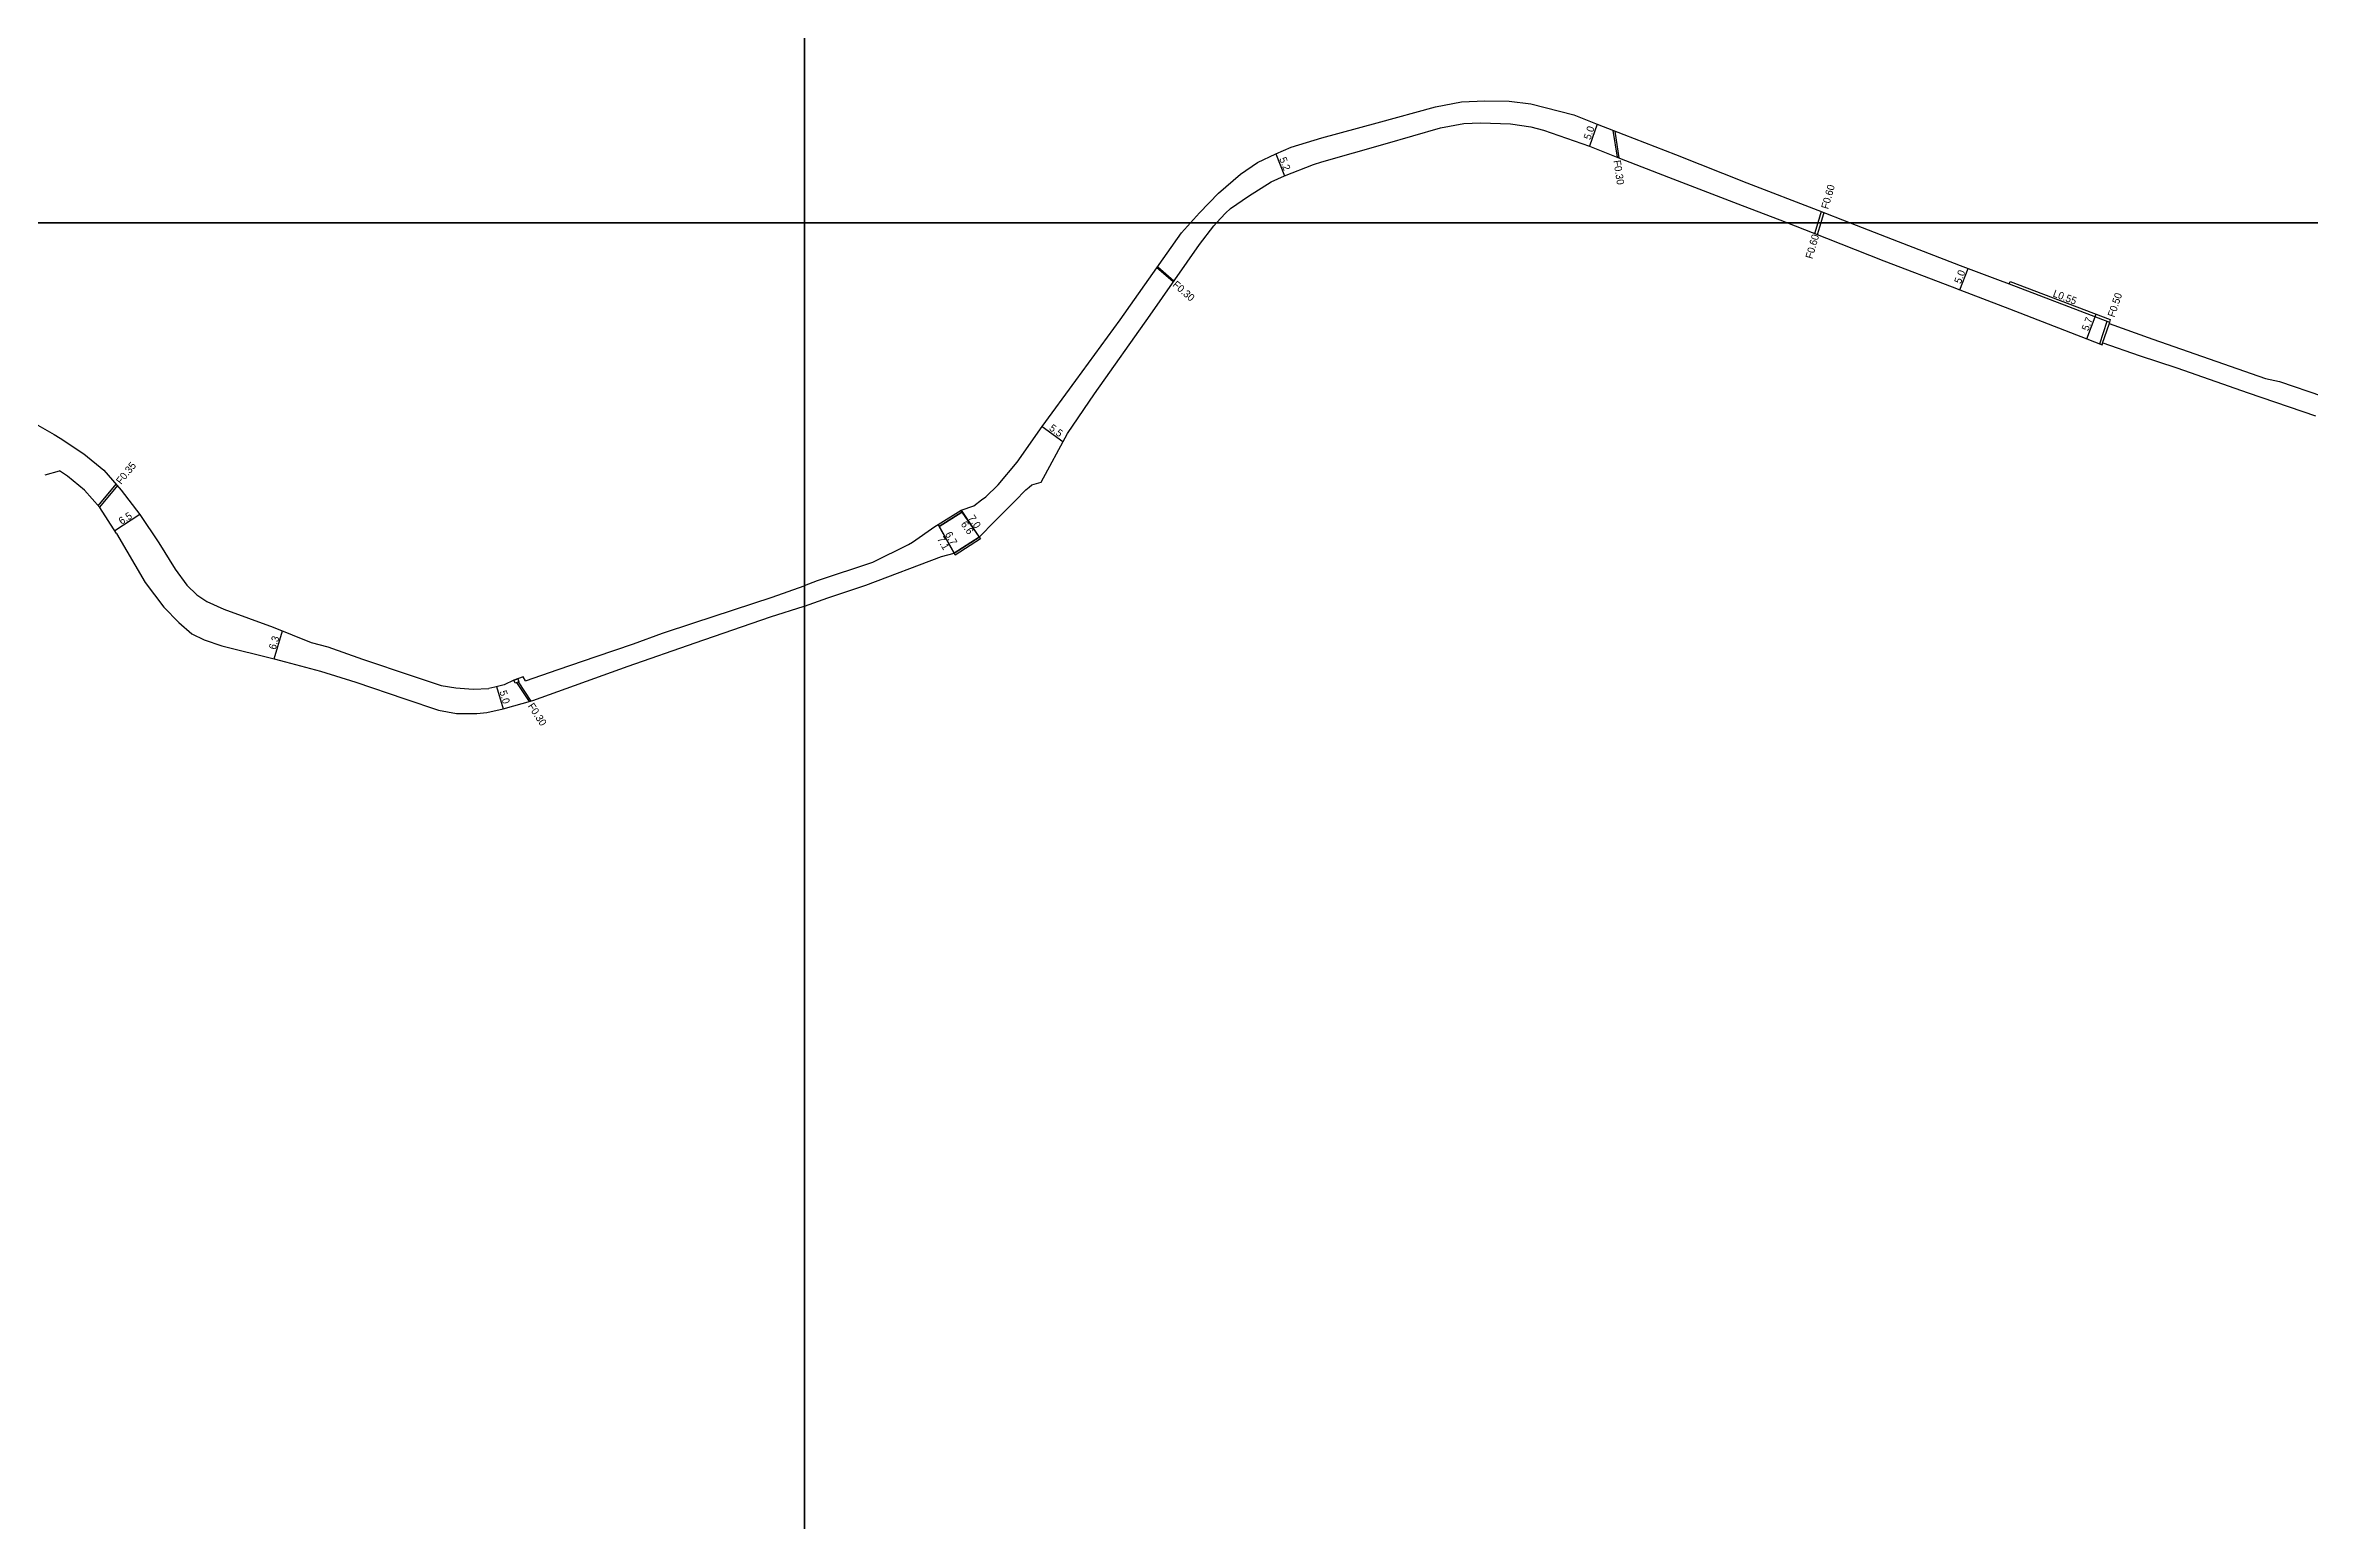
# Model space of a CAD drawing. Header units: metres. Extents: x -19200 to -16000, y -103800 to -102000.
# Drawn here: x -16964.1 to -16474.4, y -103480.8 to -103161.6 of the extents above; entities that cross this region are included whole.
import ezdxf

# ---------------------------------------------------------------- set-up
doc = ezdxf.new("R2010")
doc.units = ezdxf.units.M
doc.header["$LTSCALE"] = 2.5
for name, color, linetype in [('側溝・桝', 7, 'Continuous'), ('図郭', 7, 'Continuous'), ('幅員', 7, 'Continuous'), ('道路', 7, 'Continuous')]:
    doc.layers.add(name, color=color, linetype=linetype)
doc.styles.get("Standard").update_dxf_attribs({"font": ''})
doc.styles.get('Standard').set_extended_font_data('@MS PGothic')

msp = doc.modelspace()

# ---------------------------------------------------------------- linework, layer by layer
at = {"layer": '側溝・桝', "ltscale": 0.5, "flags": 128}
for points in [[(-16624.32, -103185.79), (-16625.21, -103180)], [(-16580.99, -103200), (-16581.67, -103202.34)], [(-16580.36, -103200), (-16581.1, -103202.56)], [(-16580.27, -103197.52), (-16580.99, -103200)], [(-16579.71, -103197.75), (-16580.36, -103200)], [(-16720.32, -103212.76), (-16723.84, -103209.73)], [(-16723.66, -103209.47), (-16720.17, -103212.54)], [(-16539.59, -103213.2), (-16517.93, -103221.44)], [(-16520.05, -103226.15), (-16518.41, -103221.26)], [(-16518.02, -103221.76), (-16519.63, -103226.31)], [(-16952.68, -103261.2), (-16948.84, -103256.48)], [(-16948.56, -103256.8), (-16952.45, -103261.46)], [(-16862.25, -103299.36), (-16859.52, -103303.5)], [(-16861.94, -103299.25), (-16859.22, -103303.42)]]:
    msp.add_lwpolyline(points, dxfattribs=at)
at = {"layer": '側溝・桝', "ltscale": 0.5, "elevation": 7.6, "flags": 128}
msp.add_lwpolyline([(-16624.85, -103180.14), (-16623.97, -103185.92)], dxfattribs=at)
at = {"layer": '側溝・桝', "ltscale": 0.5, "flags": 128}
msp.add_lwpolyline([(-16862.85, -103298.89), (-16861.98, -103298.57), (-16861.78, -103299.2), (-16862.59, -103299.48)], close=True, dxfattribs=at)
at = {"layer": '図郭'}
for points in [[(-17600, -102600), (-16800, -102600), (-16800, -103200), (-17600, -103200)], [(-16800, -102600), (-16000, -102600), (-16000, -103200), (-16800, -103200)], [(-17600, -103200), (-16800, -103200), (-16800, -103800), (-17600, -103800)], [(-16800, -103200), (-16000, -103200), (-16000, -103800), (-16800, -103800)]]:
    msp.add_lwpolyline(points, close=True, dxfattribs=at)
at = {"layer": '幅員', "flags": 128}
for points in [[(-16628.67, -103178.64), (-16630.32, -103183.39)], [(-16698.16, -103185.04), (-16696.26, -103189.84)], [(-16550.27, -103214.5), (-16548.5, -103209.83)], [(-16522.86, -103225.07), (-16520.83, -103219.73)], [(-16771.16, -103265.23), (-16767.69, -103271.44)], [(-16766.17, -103262.14), (-16762.29, -103267.94)], [(-16766.01, -103262.54), (-16762.29, -103267.94)], [(-16770.94, -103265.63), (-16767.69, -103271.44)]]:
    msp.add_lwpolyline(points, dxfattribs=at)
at = {"layer": '幅員'}
for points in [[(-16748.63, -103244.01), (-16744.16, -103247.28)], [(-16943.72, -103263.08), (-16949.13, -103266.57)], [(-16914.68, -103294.25), (-16912.83, -103288.23)], [(-16866.57, -103300.26), (-16865.18, -103305.05)]]:
    msp.add_lwpolyline(points, dxfattribs=at)
at = {"layer": '道路'}
for points in [[(-16716.57, -103200), (-16714.65, -103197.83), (-16710.53, -103193.54), (-16705.78, -103189.45), (-16702.14, -103186.92), (-16698.16, -103185.04), (-16694.82, -103183.66), (-16688.19, -103181.58), (-16676.25, -103178.36), (-16663.61, -103174.93), (-16658.04, -103173.82), (-16653, -103173.61), (-16647.7, -103173.72), (-16643.05, -103174.29), (-16633.73, -103176.67), (-16628.67, -103178.64), (-16622.94, -103180.88), (-16611.74, -103185.19), (-16596.35, -103191.35), (-16580.95, -103197.26), (-16573.97, -103200)], [(-16708.99, -103197.92), (-16707.94, -103196.9), (-16704.07, -103194.21), (-16699.15, -103191.09), (-16696.28, -103189.85), (-16689.97, -103187.36), (-16688.22, -103186.83), (-16674.49, -103182.88), (-16662.52, -103179.42), (-16657.51, -103178.53), (-16653.89, -103178.39), (-16647.39, -103178.56), (-16643.02, -103179.22), (-16640.29, -103179.93), (-16630.32, -103183.39), (-16623.83, -103185.98), (-16613.24, -103190.09), (-16598.26, -103195.89), (-16588.25, -103199.72)], [(-16762.29, -103267.94), (-16758.86, -103264.5), (-16754.59, -103260.17), (-16752.19, -103257.75), (-16751.49, -103257.12), (-16750.86, -103256.66), (-16748.86, -103256.05), (-16743.2, -103245.5), (-16737.31, -103236.99), (-16725.32, -103219.92), (-16714.68, -103204.68), (-16711.54, -103200.64), (-16710.94, -103200)], [(-16760.86, -103259.21), (-16758.27, -103256.71), (-16758.15, -103256.61), (-16754.03, -103251.71), (-16748.63, -103244.01), (-16741.38, -103234.09), (-16731.79, -103220.95), (-16718.51, -103202.18), (-16716.57, -103200)], [(-16710.94, -103200), (-16708.99, -103197.92)], [(-16588.25, -103199.72), (-16587.55, -103200)], [(-16587.55, -103200), (-16582.24, -103202.11), (-16566.71, -103208.22), (-16551.95, -103213.86), (-16550.27, -103214.5), (-16539.55, -103218.56), (-16522.86, -103225.07)], [(-16573.97, -103200), (-16564.92, -103203.55), (-16550.21, -103209.18), (-16542.12, -103212.24)], [(-17038.79, -103208.23), (-17027.6, -103213.6), (-17010.66, -103221.29), (-16984.52, -103233.95), (-16966.25, -103243.45), (-16962.23, -103245.75), (-16960.89, -103246.52), (-16955.78, -103249.91), (-16951.45, -103253.49), (-16947.71, -103257.77), (-16943.72, -103263.08)], [(-16542.12, -103212.24), (-16539.59, -103213.2), (-16539.38, -103212.69), (-16517.77, -103220.89), (-16518.02, -103221.76), (-16508.6, -103225.16), (-16484.22, -103233.64), (-16481.2, -103234.32)], [(-16522.86, -103225.07), (-16519.52, -103226.34), (-16519.4, -103225.93), (-16511.49, -103228.65), (-16503.39, -103231.34), (-16487.98, -103236.76), (-16473.39, -103241.74)], [(-16481.2, -103234.32), (-16471.9, -103237.49), (-16466.64, -103239.34), (-16466.46, -103238.99), (-16463.24, -103240.11), (-16463.15, -103240.56), (-16446.23, -103246.06), (-16442.33, -103247.57)], [(-16964.14, -103254.49), (-16961.06, -103253.61)], [(-16948.77, -103267.13), (-16952.37, -103261.55), (-16955.65, -103257.81), (-16959.36, -103254.74), (-16961.06, -103253.61)], [(-16763.4, -103261.15), (-16761.76, -103259.85), (-16760.86, -103259.21)], [(-16943.72, -103263.08), (-16939.59, -103269.17), (-16936.08, -103274.88), (-16933.52, -103278.34), (-16931.38, -103280.43), (-16929.2, -103281.84), (-16925.58, -103283.55), (-16914.91, -103287.39), (-16906.7, -103290.69), (-16903.09, -103291.66), (-16895.55, -103294.32), (-16884.85, -103297.92), (-16878.55, -103300.01), (-16875.42, -103300.54), (-16871.65, -103300.83), (-16868.26, -103300.67)], [(-16771.83, -103265.65), (-16771.16, -103265.23), (-16770.94, -103265.63), (-16766.01, -103262.54), (-16766.17, -103262.14), (-16763.4, -103261.15)], [(-16948.77, -103267.13), (-16942.58, -103277.73), (-16938.53, -103283.1), (-16935.28, -103286.41), (-16932.48, -103288.82), (-16929.8, -103290.13), (-16925.96, -103291.46), (-16914.68, -103294.25), (-16912.18, -103294.87), (-16904.63, -103296.94), (-16897.01, -103299.27), (-16886.45, -103302.91), (-16879.15, -103305.36), (-16875.24, -103306.04), (-16870.87, -103306.09), (-16868.69, -103305.83), (-16865.18, -103305.05)], [(-16800, -103278.43), (-16797.22, -103277.29), (-16785.25, -103273.32), (-16777.54, -103269.54), (-16776.69, -103269.03), (-16771.83, -103265.65)], [(-16762.29, -103267.94), (-16767.69, -103271.44)], [(-16800, -103282.83), (-16795, -103281.09), (-16786.77, -103278.35), (-16770.42, -103272.16), (-16767.69, -103271.44)], [(-16830.69, -103288.69), (-16823.96, -103286.45), (-16807.05, -103280.91), (-16800.07, -103278.46)], [(-16800.07, -103278.46), (-16800, -103278.43)], [(-16865.18, -103305.05), (-16858.72, -103303.29), (-16838.15, -103295.87), (-16823.69, -103290.78), (-16807.36, -103285.19), (-16800.07, -103282.85)], [(-16800.07, -103282.85), (-16800, -103282.83)], [(-16860.31, -103298.99), (-16853.31, -103296.59), (-16845.08, -103293.77), (-16836.98, -103290.98), (-16830.69, -103288.69)]]:
    msp.add_lwpolyline(points, dxfattribs=at)
at = {"layer": '道路', "ltscale": 0.5, "flags": 128}
for points in [[(-16770.94, -103265.63), (-16771.16, -103265.23), (-16766.17, -103262.14), (-16766.01, -103262.54), (-16770.94, -103265.63)], [(-16860.31, -103298.99), (-16860.83, -103298.15), (-16862.85, -103298.89), (-16864.97, -103299.86), (-16866.95, -103300.35), (-16868.26, -103300.67)]]:
    msp.add_lwpolyline(points, dxfattribs=at)
for points in [[(-16767.69, -103271.44), (-16770.94, -103265.63), (-16766.01, -103262.54), (-16762.29, -103267.94)], [(-16762.29, -103267.94), (-16761.96, -103268.29), (-16767.45, -103271.85), (-16767.69, -103271.44)]]:
    msp.add_lwpolyline(points, close=True, dxfattribs=at)

# ---------------------------------------------------------------- texts
at = {"layer": '側溝・桝'}
for s, rotation, p in [('F0.30', 278.5892, (-16625.18, -103186.56)), ('F0.60', 73.8442, (-16578.77, -103197.14)), ('F0.60', 73.8442, (-16582.17, -103207.9)), ('F0.30', 318.7153, (-16720.59, -103213.57)), ('L0.55', 339.2118, (-16530.31, -103215.87)), ('F0.50', 71.3561, (-16516.88, -103220.53)), ('F0.35', 50.9162, (-16947.75, -103256.67)), ('F0.30', 303.1234, (-16859.92, -103304.46))]:
    msp.add_text(s, height=1.6, rotation=rotation, dxfattribs=at).set_placement(p)
at = {"layer": '幅員'}
for s, rotation, p in [('5.0', 70.891, (-16630.16, -103182.17)), ('5.2', 291.5414, (-16697.45, -103186.16)), ('5.0', 69.2424, (-16550.08, -103213.29)), ('5.7', 69.2118, (-16522.53, -103223.5)), ('5.5', 323.8609, (-16747.28, -103244.69)), ('6.5', 32.866, (-16947.63, -103265.31)), ('6.6', 304.585, (-16766.32, -103265.14)), ('7.0', 303.7955, (-16764.73, -103263.83)), ('7.1', 299.191, (-16771.41, -103268.34)), ('6.7', 299.2164, (-16769.71, -103267.31)), ('6.3', 72.911, (-16914.37, -103292.39)), ('5.0', 286.079, (-16865.99, -103301.33))]:
    msp.add_text(s, height=1.6, rotation=rotation, dxfattribs=at).set_placement(p)

doc.saveas('drawing.dxf')
